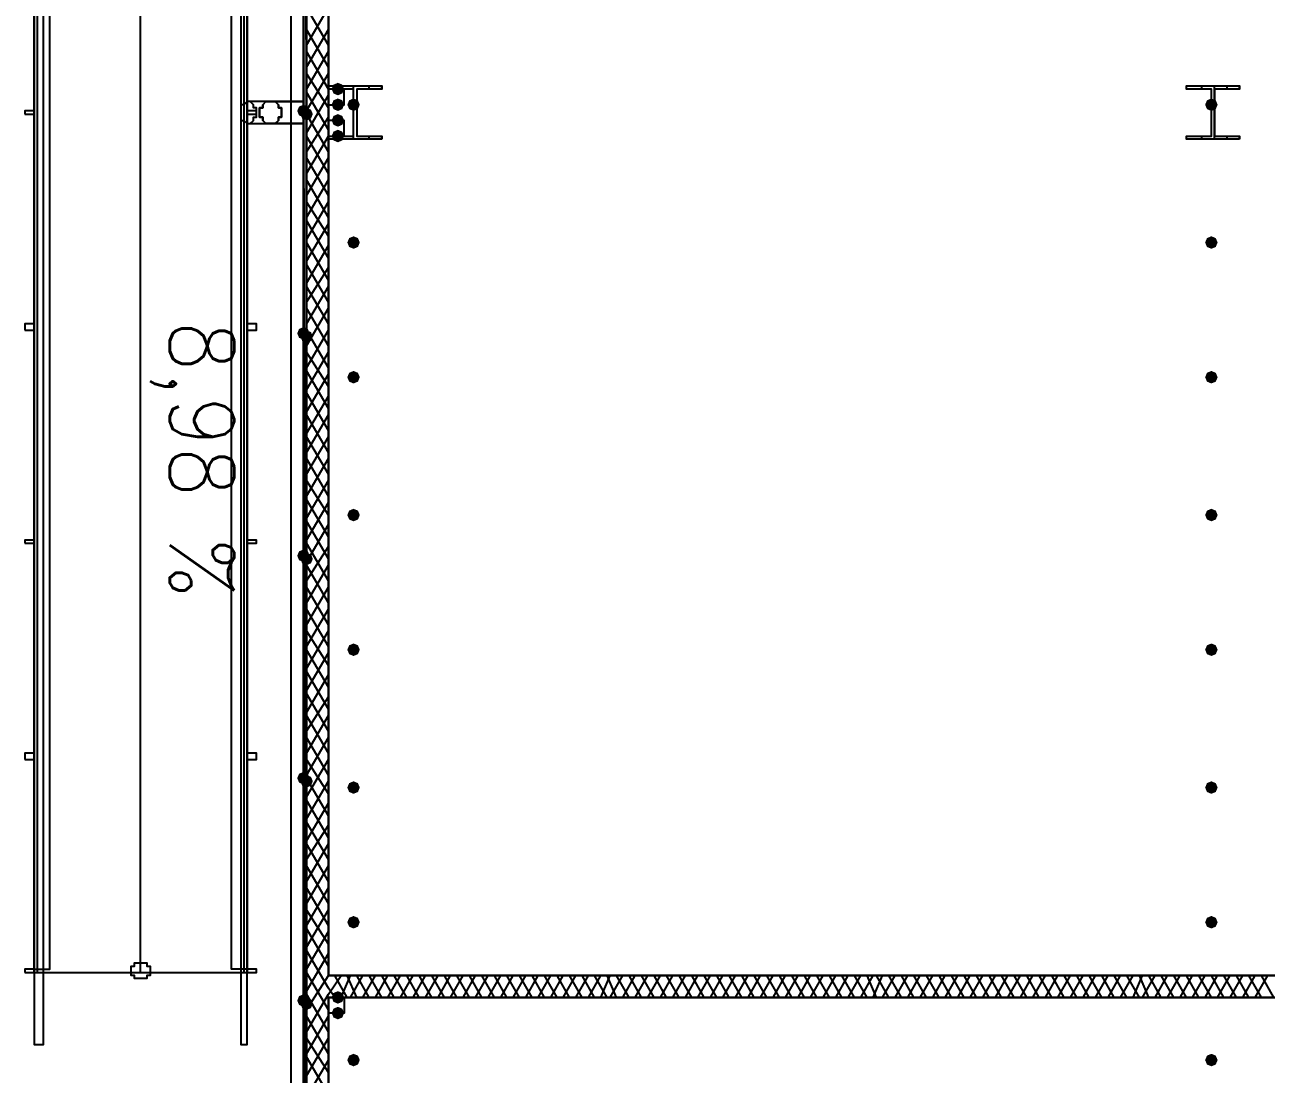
# Model space of a CAD drawing. Header units: millimetres. Extents: x 0 to 420, y 0 to 297.
# Drawn here: x 100.71 to 117.5, y 108.86 to 123.04 of the extents above; entities that cross this region are included whole.
import ezdxf

# ---------------------------------------------------------------- set-up
doc = ezdxf.new("R2010")
doc.units = ezdxf.units.MM
doc.layers.get('0').update_dxf_attribs({"linetype": 'CONTINUOUS'})
doc.styles.get("Standard").update_dxf_attribs({"font": 'STANDARD'})

msp = doc.modelspace()

# ---------------------------------------------------------------- hatches: boundary and pattern name
at = {"true_color": 0x000007}
h = msp.add_hatch(color=0, dxfattribs=at)
h.paths.add_polyline_path([(104.521, 139.234333), (104.478667, 139.234333), (104.521, 121.877667)], flags=0)
h.paths.add_polyline_path([(104.478667, 139.234333), (104.521, 121.877667), (104.478667, 121.877667)], flags=0)
for points in [[(105.029, 122.174), (105.004129, 122.114204), (104.944333, 122.089333), (104.884538, 122.114204), (104.859667, 122.174), (104.884537, 122.233796), (104.944333, 122.258667), (105.004129, 122.233796)], [(105.029, 121.962333), (105.004129, 121.902537), (104.944333, 121.877667), (104.884538, 121.902537), (104.859667, 121.962333), (104.884537, 122.022129), (104.944333, 122.047), (105.004129, 122.022129)], [(105.240667, 121.962333), (105.215796, 121.902537), (105.156, 121.877667), (105.096204, 121.902537), (105.071333, 121.962333), (105.096204, 122.022129), (105.156, 122.047), (105.215796, 122.022129)], [(116.84, 121.962333), (116.815129, 121.902537), (116.755333, 121.877667), (116.695538, 121.902537), (116.670667, 121.962333), (116.695537, 122.022129), (116.755333, 122.047), (116.815129, 122.022129)], [(105.029, 121.750667), (105.004129, 121.690871), (104.944333, 121.666), (104.884538, 121.690871), (104.859667, 121.750667), (104.884537, 121.810462), (104.944333, 121.835333), (105.004129, 121.810463)], [(105.029, 121.539), (105.004129, 121.479204), (104.944333, 121.454333), (104.884538, 121.479204), (104.859667, 121.539), (104.884537, 121.598796), (104.944333, 121.623667), (105.004129, 121.598796)], [(105.240667, 120.099667), (105.215796, 120.039871), (105.156, 120.015), (105.096204, 120.039871), (105.071333, 120.099667), (105.096204, 120.159462), (105.156, 120.184333), (105.215796, 120.159463)], [(116.84, 120.099667), (116.815129, 120.039871), (116.755333, 120.015), (116.695538, 120.039871), (116.670667, 120.099667), (116.695537, 120.159462), (116.755333, 120.184333), (116.815129, 120.159463)], [(105.240667, 118.279333), (105.215796, 118.219537), (105.156, 118.194667), (105.096204, 118.219537), (105.071333, 118.279333), (105.096204, 118.339129), (105.156, 118.364), (105.215796, 118.339129)], [(116.84, 118.279333), (116.815129, 118.219537), (116.755333, 118.194667), (116.695538, 118.219537), (116.670667, 118.279333), (116.695537, 118.339129), (116.755333, 118.364), (116.815129, 118.339129)], [(105.240667, 116.416667), (105.215796, 116.356871), (105.156, 116.332), (105.096204, 116.356871), (105.071333, 116.416667), (105.096204, 116.476462), (105.156, 116.501333), (105.215796, 116.476463)], [(116.84, 116.416667), (116.815129, 116.356871), (116.755333, 116.332), (116.695538, 116.356871), (116.670667, 116.416667), (116.695537, 116.476462), (116.755333, 116.501333), (116.815129, 116.476463)], [(105.240667, 114.596333), (105.215796, 114.536537), (105.156, 114.511667), (105.096204, 114.536537), (105.071333, 114.596333), (105.096204, 114.656129), (105.156, 114.681), (105.215796, 114.656129)], [(116.84, 114.596333), (116.815129, 114.536537), (116.755333, 114.511667), (116.695538, 114.536537), (116.670667, 114.596333), (116.695537, 114.656129), (116.755333, 114.681), (116.815129, 114.656129)], [(105.240667, 112.733667), (105.215796, 112.673871), (105.156, 112.649), (105.096204, 112.673871), (105.071333, 112.733667), (105.096204, 112.793462), (105.156, 112.818333), (105.215796, 112.793463)], [(116.84, 112.733667), (116.815129, 112.673871), (116.755333, 112.649), (116.695538, 112.673871), (116.670667, 112.733667), (116.695537, 112.793462), (116.755333, 112.818333), (116.815129, 112.793463)], [(105.240667, 110.913333), (105.215796, 110.853537), (105.156, 110.828667), (105.096204, 110.853537), (105.071333, 110.913333), (105.096204, 110.973129), (105.156, 110.998), (105.215796, 110.973129)], [(116.84, 110.913333), (116.815129, 110.853537), (116.755333, 110.828667), (116.695538, 110.853537), (116.670667, 110.913333), (116.695537, 110.973129), (116.755333, 110.998), (116.815129, 110.973129)], [(105.029, 109.897333), (105.004129, 109.837538), (104.944333, 109.812667), (104.884538, 109.837538), (104.859667, 109.897333), (104.884537, 109.957129), (104.944333, 109.982), (105.004129, 109.957129)], [(105.029, 109.685667), (105.004129, 109.625871), (104.944333, 109.601), (104.884538, 109.625871), (104.859667, 109.685667), (104.884537, 109.745462), (104.944333, 109.770333), (105.004129, 109.745463)], [(105.240667, 109.050667), (105.215796, 108.990871), (105.156, 108.966), (105.096204, 108.990871), (105.071333, 109.050667), (105.096204, 109.110462), (105.156, 109.135333), (105.215796, 109.110463)], [(116.84, 109.050667), (116.815129, 108.990871), (116.755333, 108.966), (116.695538, 108.990871), (116.670667, 109.050667), (116.695537, 109.110462), (116.755333, 109.135333), (116.815129, 109.110463)]]:
    msp.add_hatch(color=0, dxfattribs=at).paths.add_polyline_path(points, flags=0)
at = {"true_color": 0x0000fe}
for points in [[(104.563333, 121.877667), (104.538463, 121.817871), (104.478667, 121.793), (104.418871, 121.817871), (104.394, 121.877667), (104.418871, 121.937462), (104.478667, 121.962333), (104.538462, 121.937463)], [(104.605667, 121.835333), (104.580796, 121.775538), (104.521, 121.750667), (104.461204, 121.775538), (104.436333, 121.835333), (104.461204, 121.895129), (104.521, 121.92), (104.580796, 121.895129)], [(104.563333, 118.872), (104.538463, 118.812204), (104.478667, 118.787333), (104.418871, 118.812204), (104.394, 118.872), (104.418871, 118.931796), (104.478667, 118.956667), (104.538462, 118.931796)], [(104.605667, 118.829667), (104.580796, 118.769871), (104.521, 118.745), (104.461204, 118.769871), (104.436333, 118.829667), (104.461204, 118.889462), (104.521, 118.914333), (104.580796, 118.889463)], [(104.563333, 115.866333), (104.538463, 115.806537), (104.478667, 115.781667), (104.418871, 115.806537), (104.394, 115.866333), (104.418871, 115.926129), (104.478667, 115.951), (104.538462, 115.926129)], [(104.605667, 115.824), (104.580796, 115.764204), (104.521, 115.739333), (104.461204, 115.764204), (104.436333, 115.824), (104.461204, 115.883796), (104.521, 115.908667), (104.580796, 115.883796)], [(104.563333, 112.860667), (104.538463, 112.800871), (104.478667, 112.776), (104.418871, 112.800871), (104.394, 112.860667), (104.418871, 112.920462), (104.478667, 112.945333), (104.538462, 112.920463)], [(104.605667, 112.818333), (104.580796, 112.758537), (104.521, 112.733667), (104.461204, 112.758537), (104.436333, 112.818333), (104.461204, 112.878129), (104.521, 112.903), (104.580796, 112.878129)], [(104.563333, 109.855), (104.538463, 109.795204), (104.478667, 109.770333), (104.418871, 109.795204), (104.394, 109.855), (104.418871, 109.914796), (104.478667, 109.939667), (104.538462, 109.914796)], [(104.605667, 109.812667), (104.580796, 109.752871), (104.521, 109.728), (104.461204, 109.752871), (104.436333, 109.812667), (104.461204, 109.872462), (104.521, 109.897333), (104.580796, 109.872463)]]:
    msp.add_hatch(color=0, dxfattribs=at).paths.add_polyline_path(points, flags=0)
at = {"true_color": 0x000007}
h = msp.add_hatch(color=0, dxfattribs=at)
h.paths.add_polyline_path([(104.521, 121.835333), (104.478667, 121.835333), (104.521, 103.801333)], flags=0)
h.paths.add_polyline_path([(104.478667, 121.835333), (104.521, 103.801333), (104.478667, 103.801333)], flags=0)

# ---------------------------------------------------------------- linework, layer by layer
at = {"color": 0, "true_color": 0x000007}
for points in [[(104.309333, 103.589667), (390.101667, 103.589667), (390.101667, 221.276333), (104.309333, 221.276333)], [(100.838, 130.513667), (100.838, 124.714), (100.838, 110.236), (100.965, 110.236), (100.965, 124.714), (100.965, 130.513667), (100.965, 145.034), (100.838, 145.034)], [(103.632, 130.513667), (103.632, 124.714), (103.632, 110.236), (103.716667, 110.236), (103.716667, 124.714), (103.716667, 130.513667), (103.716667, 145.034), (103.632, 145.034)], [(100.838, 130.556), (100.838, 124.756333), (100.838, 110.236), (100.880333, 110.236), (100.880333, 124.756333), (100.880333, 130.556), (100.880333, 144.991667), (100.838, 144.991667)], [(103.674333, 130.556), (103.674333, 124.756333), (103.674333, 110.236), (103.716667, 110.236), (103.716667, 124.756333), (103.716667, 130.556), (103.716667, 144.991667), (103.674333, 144.991667)], [(104.521, 139.234333), (104.478667, 139.234333), (104.521, 121.877667)], [(104.478667, 139.234333), (104.521, 121.877667), (104.478667, 121.877667)], [(104.521, 121.877667), (104.521, 139.234333), (104.478667, 139.234333), (104.478667, 121.877667)], [(104.521, 121.877667), (104.521, 139.234333), (104.478667, 139.234333), (104.478667, 121.877667)], [(104.817333, 110.193667), (121.327333, 110.193667), (121.327333, 104.097667), (134.027333, 104.097667), (134.027333, 138.599333), (104.817333, 138.599333), (104.817333, 122.216333)], [(100.922667, 124.756333), (100.838, 124.756333), (100.838, 110.278333), (101.049667, 110.278333), (101.049667, 124.756333)], [(103.632, 124.756333), (103.716667, 124.756333), (103.716667, 110.278333), (103.505, 110.278333), (103.505, 124.756333)], [(105.537, 121.496667), (104.817333, 121.496667), (104.817333, 121.539), (105.156, 121.539), (105.156, 122.174), (104.817333, 122.174), (104.817333, 122.216333), (105.537, 122.216333), (105.537, 122.174), (105.198333, 122.174), (105.198333, 121.539), (105.537, 121.539)], [(117.136333, 121.496667), (116.416667, 121.496667), (116.416667, 121.539), (116.755333, 121.539), (116.755333, 122.174), (116.416667, 122.174), (116.416667, 122.216333), (117.136333, 122.216333), (117.136333, 122.174), (116.797667, 122.174), (116.797667, 121.539), (117.136333, 121.539)], [(104.478667, 122.131667), (104.478667, 122.004667), (104.055333, 122.004667), (104.013, 122.004667), (103.970667, 122.004667), (103.928333, 121.962333), (103.928333, 121.92), (103.886, 121.92), (103.886, 121.877667), (103.886, 121.835333), (103.886, 121.793), (103.928333, 121.793), (103.928333, 121.750667), (103.970667, 121.708333), (104.013, 121.708333), (104.055333, 121.708333), (104.478667, 121.708333), (104.478667, 121.581333), (104.478667, 121.708333), (104.055333, 121.708333), (104.013, 121.708333), (103.970667, 121.708333), (103.928333, 121.750667), (103.928333, 121.793), (103.886, 121.793), (103.886, 121.835333), (103.886, 121.877667), (103.886, 121.92), (103.928333, 121.92), (103.928333, 121.962333), (103.970667, 122.004667), (104.013, 122.004667), (104.055333, 122.004667), (104.478667, 122.004667), (104.478667, 122.131667), (104.478667, 122.004667), (104.055333, 122.004667), (104.013, 122.004667), (103.970667, 122.004667), (103.928333, 121.962333), (103.928333, 121.92), (103.886, 121.92), (103.886, 121.877667), (103.886, 121.835333), (103.886, 121.793), (103.928333, 121.793), (103.928333, 121.750667), (103.970667, 121.708333), (104.013, 121.708333), (104.055333, 121.708333), (104.478667, 121.708333), (104.478667, 121.581333), (104.478667, 121.708333), (104.055333, 121.708333), (104.013, 121.708333), (103.970667, 121.708333), (103.928333, 121.750667), (103.928333, 121.793), (103.886, 121.793), (103.886, 121.835333), (103.886, 121.877667), (103.886, 121.92), (103.928333, 121.92), (103.928333, 121.962333), (103.970667, 122.004667), (104.013, 122.004667), (104.055333, 122.004667), (104.478667, 122.004667), (104.478667, 122.131667), (104.478667, 122.004667), (104.055333, 122.004667), (104.013, 122.004667), (103.970667, 122.004667), (103.928333, 121.962333), (103.928333, 121.92), (103.886, 121.92), (103.886, 121.877667), (103.886, 121.835333), (103.886, 121.793), (103.928333, 121.793), (103.928333, 121.750667), (103.970667, 121.708333), (104.013, 121.708333), (104.055333, 121.708333), (104.478667, 121.708333), (104.478667, 121.581333), (104.478667, 121.708333), (104.055333, 121.708333), (104.013, 121.708333), (103.970667, 121.708333), (103.928333, 121.750667), (103.928333, 121.793), (103.886, 121.793), (103.886, 121.835333), (103.886, 121.877667), (103.886, 121.92), (103.928333, 121.92), (103.928333, 121.962333), (103.970667, 122.004667), (104.013, 122.004667), (104.055333, 122.004667), (104.478667, 122.004667)], [(105.029, 122.174), (104.817333, 122.174), (104.817333, 121.962333), (105.029, 121.962333), (105.029, 122.174), (104.817333, 122.174), (104.817333, 121.962333), (105.029, 121.962333)], [(100.711, 121.835333), (100.838, 121.835333), (100.838, 121.877667), (100.711, 121.877667)], [(103.716667, 122.004667), (103.674333, 121.962333), (103.632, 121.962333), (103.632, 121.92), (103.632, 121.877667), (103.632, 121.835333), (103.632, 121.793), (103.632, 121.750667), (103.674333, 121.750667), (103.716667, 121.708333), (103.759, 121.708333), (103.801333, 121.750667), (103.801333, 121.793), (103.843667, 121.793), (103.843667, 121.835333), (103.843667, 121.877667), (103.843667, 121.92), (103.801333, 121.92), (103.801333, 121.962333), (103.759, 122.004667)], [(103.716667, 121.835333), (103.843667, 121.835333), (103.843667, 121.877667), (103.716667, 121.877667)], [(104.055333, 122.004667), (104.097667, 122.004667), (104.14, 121.962333), (104.14, 121.92), (104.182333, 121.92), (104.182333, 121.877667), (104.182333, 121.835333), (104.182333, 121.793), (104.14, 121.793), (104.14, 121.750667), (104.097667, 121.708333), (104.055333, 121.708333), (104.013, 121.708333), (103.970667, 121.708333), (103.928333, 121.750667), (103.928333, 121.793), (103.886, 121.793), (103.886, 121.835333), (103.886, 121.877667), (103.886, 121.92), (103.928333, 121.92), (103.928333, 121.962333), (103.970667, 122.004667), (104.013, 122.004667), (104.055333, 122.004667), (104.013, 122.004667), (103.970667, 122.004667), (103.928333, 121.962333), (103.928333, 121.92), (103.886, 121.92), (103.886, 121.877667), (103.886, 121.835333), (103.886, 121.793), (103.928333, 121.793), (103.928333, 121.750667), (103.970667, 121.708333), (104.013, 121.708333), (104.055333, 121.708333), (104.097667, 121.708333), (104.14, 121.750667), (104.14, 121.793), (104.182333, 121.793), (104.182333, 121.835333), (104.182333, 121.877667), (104.182333, 121.92), (104.14, 121.92), (104.14, 121.962333), (104.097667, 122.004667)], [(104.055333, 121.708333), (104.097667, 121.708333), (104.14, 121.750667), (104.14, 121.793), (104.182333, 121.793), (104.182333, 121.835333), (104.182333, 121.877667), (104.182333, 121.92), (104.14, 121.92), (104.14, 121.962333), (104.097667, 122.004667), (104.055333, 122.004667), (104.013, 122.004667), (103.970667, 122.004667), (103.928333, 121.962333), (103.928333, 121.92), (103.886, 121.92), (103.886, 121.877667), (103.886, 121.835333), (103.886, 121.793), (103.928333, 121.793), (103.928333, 121.750667), (103.970667, 121.708333), (104.013, 121.708333)], [(104.521, 121.835333), (104.478667, 121.835333), (104.521, 103.801333)], [(104.478667, 121.835333), (104.521, 103.801333), (104.478667, 103.801333)], [(105.029, 121.750667), (104.817333, 121.750667), (104.817333, 121.539), (105.029, 121.539), (105.029, 121.750667), (104.817333, 121.750667), (104.817333, 121.539), (105.029, 121.539)], [(100.711, 118.914333), (100.838, 118.914333), (100.838, 118.999), (100.711, 118.999)], [(103.716667, 118.914333), (103.843667, 118.914333), (103.843667, 118.999), (103.716667, 118.999)], [(100.711, 116.035667), (100.838, 116.035667), (100.838, 116.078), (100.711, 116.078)], [(103.716667, 116.035667), (103.843667, 116.035667), (103.843667, 116.078), (103.716667, 116.078)], [(100.711, 113.114667), (100.838, 113.114667), (100.838, 113.199333), (100.711, 113.199333)], [(103.716667, 113.114667), (103.843667, 113.114667), (103.843667, 113.199333), (103.716667, 113.199333)], [(102.277333, 110.363), (102.319667, 110.363), (102.362, 110.363), (102.362, 110.320667), (102.404333, 110.320667), (102.404333, 110.278333), (102.404333, 110.236), (102.404333, 110.193667), (102.362, 110.193667), (102.362, 110.151333), (102.319667, 110.151333), (102.277333, 110.151333), (102.235, 110.151333), (102.192667, 110.151333), (102.192667, 110.193667), (102.150333, 110.193667), (102.150333, 110.236), (102.150333, 110.278333), (102.150333, 110.320667), (102.192667, 110.320667), (102.192667, 110.363), (102.235, 110.363)], [(100.711, 110.236), (100.838, 110.236), (100.838, 110.278333), (100.711, 110.278333)], [(103.716667, 110.236), (103.843667, 110.236), (103.843667, 110.278333), (103.716667, 110.278333)], [(105.029, 109.685667), (104.817333, 109.685667), (104.817333, 109.897333), (105.029, 109.897333), (105.029, 109.685667), (104.817333, 109.685667), (104.817333, 109.897333), (105.029, 109.897333)]]:
    msp.add_lwpolyline(points, close=True, dxfattribs=at)
for points in [[(104.521, 159.088667), (104.521, 104.097667)], [(100.838, 110.236), (100.838, 145.034), (103.716667, 145.034), (103.716667, 110.236)], [(102.277333, 110.236), (102.277333, 145.034)], [(104.521, 121.877667), (104.521, 139.234333), (104.521, 121.877667), (104.478667, 139.234333)], [(104.817333, 110.193667), (104.817333, 138.599333)], [(104.521, 122.766667), (104.817333, 123.274667)], [(104.817333, 122.766667), (104.521, 123.274667)], [(104.521, 122.470333), (104.817333, 122.978333)], [(104.817333, 122.470333), (104.521, 122.978333)], [(104.521, 122.174), (104.817333, 122.682)], [(104.817333, 122.174), (104.521, 122.682)], [(104.521, 121.877667), (104.817333, 122.385667)], [(104.817333, 121.92), (104.521, 122.385667)], [(104.817333, 122.174), (104.817333, 122.216333)], [(104.986667, 122.174), (104.986667, 122.216333)], [(105.156, 121.496667), (105.156, 122.216333)], [(105.367667, 122.174), (105.367667, 122.216333)], [(105.537, 122.174), (105.537, 122.216333)], [(116.416667, 122.174), (116.416667, 122.216333)], [(116.628333, 122.174), (116.628333, 122.216333)], [(116.797667, 121.496667), (116.797667, 122.216333)], [(116.967, 122.174), (116.967, 122.216333)], [(117.136333, 122.174), (117.136333, 122.216333)], [(104.817333, 121.623667), (104.521, 122.131667)], [(104.521, 121.581333), (104.817333, 122.089333)], [(104.055333, 122.004667), (103.716667, 122.004667)], [(103.716667, 121.708333), (104.055333, 121.708333)], [(104.521, 103.801333), (104.521, 121.835333), (104.521, 103.801333), (104.478667, 121.835333)], [(104.478667, 121.835333), (104.478667, 103.801333)], [(104.521, 103.801333), (104.521, 121.835333), (104.478667, 121.835333)], [(104.478667, 121.835333), (104.478667, 103.801333)], [(104.521, 103.801333), (104.521, 121.835333), (104.478667, 121.835333)], [(104.817333, 121.327333), (104.521, 121.835333)], [(104.521, 121.327333), (104.817333, 121.793)], [(104.521, 121.031), (104.817333, 121.539)], [(104.817333, 121.031), (104.521, 121.539)], [(104.817333, 121.496667), (104.817333, 121.539)], [(104.986667, 121.496667), (104.986667, 121.539)], [(105.367667, 121.496667), (105.367667, 121.539)], [(105.537, 121.496667), (105.537, 121.539)], [(116.416667, 121.496667), (116.416667, 121.539)], [(116.628333, 121.496667), (116.628333, 121.539)], [(116.967, 121.496667), (116.967, 121.539)], [(117.136333, 121.496667), (117.136333, 121.539)], [(104.521, 120.734667), (104.817333, 121.242667)], [(104.817333, 120.734667), (104.521, 121.242667)], [(104.521, 120.438333), (104.817333, 120.946333)], [(104.817333, 120.438333), (104.521, 120.946333)], [(104.521, 120.142), (104.817333, 120.65)], [(104.817333, 120.184333), (104.521, 120.65)], [(104.817333, 119.888), (104.521, 120.396)], [(104.521, 119.845667), (104.817333, 120.353667)], [(104.817333, 119.591667), (104.521, 120.099667)], [(104.521, 119.549333), (104.817333, 120.057333)], [(104.817333, 119.295333), (104.521, 119.803333)], [(104.521, 119.295333), (104.817333, 119.761)], [(104.521, 118.999), (104.817333, 119.507)], [(104.817333, 118.999), (104.521, 119.507)], [(104.521, 118.702667), (104.817333, 119.210667)], [(104.817333, 118.702667), (104.521, 119.210667)], [(104.521, 118.406333), (104.817333, 118.914333)], [(104.817333, 118.406333), (104.521, 118.914333)], [(104.521, 118.11), (104.817333, 118.618)], [(104.817333, 118.152333), (104.521, 118.618)], [(104.817333, 117.856), (104.521, 118.364)], [(104.521, 117.813667), (104.817333, 118.321667)], [(104.817333, 117.559667), (104.521, 118.067667)], [(104.521, 117.517333), (104.817333, 118.025333)], [(104.521, 117.263333), (104.817333, 117.771333)], [(104.817333, 117.263333), (104.521, 117.771333)], [(104.521, 116.967), (104.817333, 117.475)], [(104.817333, 116.967), (104.521, 117.475)], [(104.521, 116.670667), (104.817333, 117.178667)], [(104.817333, 116.670667), (104.521, 117.178667)], [(104.521, 116.374333), (104.817333, 116.882333)], [(104.817333, 116.416667), (104.521, 116.882333)], [(104.817333, 116.120333), (104.521, 116.628333)], [(104.521, 116.078), (104.817333, 116.586)], [(104.817333, 115.824), (104.521, 116.332)], [(104.521, 115.781667), (104.817333, 116.289667)], [(104.817333, 115.527667), (104.521, 116.035667)], [(104.521, 115.527667), (104.817333, 115.993333)], [(104.521, 115.231333), (104.817333, 115.739333)], [(104.817333, 115.231333), (104.521, 115.739333)], [(104.521, 114.935), (104.817333, 115.443)], [(104.817333, 114.935), (104.521, 115.443)], [(104.521, 114.638667), (104.817333, 115.146667)], [(104.817333, 114.638667), (104.521, 115.146667)], [(104.521, 114.342333), (104.817333, 114.850333)], [(104.817333, 114.384667), (104.521, 114.850333)], [(104.817333, 114.088333), (104.521, 114.596333)], [(104.521, 114.046), (104.817333, 114.554)], [(104.817333, 113.792), (104.521, 114.3)], [(104.521, 113.749667), (104.817333, 114.257667)], [(104.817333, 113.495667), (104.521, 114.003667)], [(104.521, 113.495667), (104.817333, 113.961333)], [(104.521, 113.199333), (104.817333, 113.707333)], [(104.817333, 113.199333), (104.521, 113.707333)], [(104.521, 112.903), (104.817333, 113.411)], [(104.817333, 112.903), (104.521, 113.411)], [(104.521, 112.606667), (104.817333, 113.114667)], [(104.817333, 112.649), (104.521, 113.114667)], [(104.817333, 112.352667), (104.521, 112.860667)], [(104.521, 112.310333), (104.817333, 112.818333)], [(104.817333, 112.056333), (104.521, 112.564333)], [(104.521, 112.014), (104.817333, 112.522)], [(104.817333, 111.76), (104.521, 112.268)], [(104.521, 111.76), (104.817333, 112.225667)], [(104.521, 111.463667), (104.817333, 111.971667)], [(104.817333, 111.463667), (104.521, 111.971667)], [(104.521, 111.167333), (104.817333, 111.675333)], [(104.817333, 111.167333), (104.521, 111.675333)], [(104.521, 110.871), (104.817333, 111.379)], [(104.817333, 110.871), (104.521, 111.379)], [(104.521, 110.574667), (104.817333, 111.082667)], [(104.817333, 110.617), (104.521, 111.082667)], [(104.817333, 110.320667), (104.521, 110.828667)], [(104.521, 110.278333), (104.817333, 110.786333)], [(104.817333, 110.024333), (104.521, 110.532333)], [(104.521, 109.982), (104.817333, 110.49)], [(100.838, 110.236), (103.716667, 110.236)], [(104.817333, 109.728), (104.521, 110.236)], [(104.521, 109.728), (104.817333, 110.193667)], [(104.817333, 109.939667), (104.986667, 110.193667)], [(121.369667, 110.193667), (104.817333, 110.193667)], [(105.071333, 109.897333), (104.902, 110.193667)], [(104.986667, 109.897333), (105.113667, 110.193667)], [(105.198333, 109.897333), (105.071333, 110.193667)], [(105.113667, 109.897333), (105.283, 110.193667)], [(105.367667, 109.897333), (105.198333, 110.193667)], [(105.283, 109.897333), (105.452333, 110.193667)], [(105.537, 109.897333), (105.367667, 110.193667)], [(105.452333, 109.897333), (105.621667, 110.193667)], [(105.706333, 109.897333), (105.537, 110.193667)], [(105.621667, 109.897333), (105.791, 110.193667)], [(105.875667, 109.897333), (105.706333, 110.193667)], [(105.791, 109.897333), (105.960333, 110.193667)], [(106.045, 109.897333), (105.875667, 110.193667)], [(105.960333, 109.897333), (106.129667, 110.193667)], [(106.214333, 109.897333), (106.045, 110.193667)], [(106.129667, 109.897333), (106.299, 110.193667)], [(106.383667, 109.897333), (106.214333, 110.193667)], [(106.299, 109.897333), (106.468333, 110.193667)], [(106.553, 109.897333), (106.383667, 110.193667)], [(106.468333, 109.897333), (106.637667, 110.193667)], [(106.722333, 109.897333), (106.553, 110.193667)], [(106.637667, 109.897333), (106.807, 110.193667)], [(106.891667, 109.897333), (106.722333, 110.193667)], [(106.807, 109.897333), (106.976333, 110.193667)], [(107.061, 109.897333), (106.891667, 110.193667)], [(106.976333, 109.897333), (107.145667, 110.193667)], [(107.230333, 109.897333), (107.061, 110.193667)], [(107.145667, 109.897333), (107.315, 110.193667)], [(107.399667, 109.897333), (107.230333, 110.193667)], [(107.315, 109.897333), (107.484333, 110.193667)], [(107.569, 109.897333), (107.399667, 110.193667)], [(107.484333, 109.897333), (107.653667, 110.193667)], [(107.738333, 109.897333), (107.569, 110.193667)], [(107.653667, 109.897333), (107.823, 110.193667)], [(107.907667, 109.897333), (107.738333, 110.193667)], [(107.823, 109.897333), (107.992333, 110.193667)], [(108.077, 109.897333), (107.907667, 110.193667)], [(107.992333, 109.897333), (108.161667, 110.193667)], [(108.246333, 109.897333), (108.077, 110.193667)], [(108.161667, 109.897333), (108.331, 110.193667)], [(108.415667, 109.897333), (108.246333, 110.193667)], [(108.331, 109.897333), (108.500333, 110.193667)], [(108.585, 109.897333), (108.415667, 110.193667)], [(108.500333, 109.897333), (108.627333, 110.193667)], [(108.712, 109.897333), (108.585, 110.193667)], [(108.627333, 109.897333), (108.796667, 110.193667)], [(108.881333, 109.897333), (108.712, 110.193667)], [(108.796667, 109.897333), (108.966, 110.193667)], [(109.050667, 109.897333), (108.881333, 110.193667)], [(108.966, 109.897333), (109.135333, 110.193667)], [(109.22, 109.897333), (109.050667, 110.193667)], [(109.135333, 109.897333), (109.304667, 110.193667)], [(109.389333, 109.897333), (109.22, 110.193667)], [(109.304667, 109.897333), (109.474, 110.193667)], [(109.558667, 109.897333), (109.389333, 110.193667)], [(109.474, 109.897333), (109.643333, 110.193667)], [(109.728, 109.897333), (109.558667, 110.193667)], [(109.643333, 109.897333), (109.812667, 110.193667)], [(109.897333, 109.897333), (109.728, 110.193667)], [(109.812667, 109.897333), (109.982, 110.193667)], [(110.066667, 109.897333), (109.897333, 110.193667)], [(109.982, 109.897333), (110.151333, 110.193667)], [(110.236, 109.897333), (110.066667, 110.193667)], [(110.151333, 109.897333), (110.320667, 110.193667)], [(110.405333, 109.897333), (110.236, 110.193667)], [(110.320667, 109.897333), (110.49, 110.193667)], [(110.574667, 109.897333), (110.405333, 110.193667)], [(110.49, 109.897333), (110.659333, 110.193667)], [(110.744, 109.897333), (110.574667, 110.193667)], [(110.659333, 109.897333), (110.828667, 110.193667)], [(110.913333, 109.897333), (110.744, 110.193667)], [(110.828667, 109.897333), (110.998, 110.193667)], [(111.082667, 109.897333), (110.913333, 110.193667)], [(110.998, 109.897333), (111.167333, 110.193667)], [(111.252, 109.897333), (111.082667, 110.193667)], [(111.167333, 109.897333), (111.336667, 110.193667)], [(111.421333, 109.897333), (111.252, 110.193667)], [(111.336667, 109.897333), (111.506, 110.193667)], [(111.590667, 109.897333), (111.421333, 110.193667)], [(111.506, 109.897333), (111.675333, 110.193667)], [(111.76, 109.897333), (111.590667, 110.193667)], [(111.675333, 109.897333), (111.844667, 110.193667)], [(111.929333, 109.897333), (111.76, 110.193667)], [(111.844667, 109.897333), (112.014, 110.193667)], [(112.098667, 109.897333), (111.929333, 110.193667)], [(112.014, 109.897333), (112.183333, 110.193667)], [(112.225667, 109.897333), (112.098667, 110.193667)], [(112.183333, 109.897333), (112.310333, 110.193667)], [(112.395, 109.897333), (112.225667, 110.193667)], [(112.310333, 109.897333), (112.479667, 110.193667)], [(112.564333, 109.897333), (112.395, 110.193667)], [(112.479667, 109.897333), (112.649, 110.193667)], [(112.733667, 109.897333), (112.564333, 110.193667)], [(112.649, 109.897333), (112.818333, 110.193667)], [(112.903, 109.897333), (112.733667, 110.193667)], [(112.818333, 109.897333), (112.987667, 110.193667)], [(113.072333, 109.897333), (112.903, 110.193667)], [(112.987667, 109.897333), (113.157, 110.193667)], [(113.241667, 109.897333), (113.072333, 110.193667)], [(113.157, 109.897333), (113.326333, 110.193667)], [(113.411, 109.897333), (113.241667, 110.193667)], [(113.326333, 109.897333), (113.495667, 110.193667)], [(113.580333, 109.897333), (113.411, 110.193667)], [(113.495667, 109.897333), (113.665, 110.193667)], [(113.749667, 109.897333), (113.580333, 110.193667)], [(113.665, 109.897333), (113.834333, 110.193667)], [(113.919, 109.897333), (113.749667, 110.193667)], [(113.834333, 109.897333), (114.003667, 110.193667)], [(114.088333, 109.897333), (113.919, 110.193667)], [(114.003667, 109.897333), (114.173, 110.193667)], [(114.257667, 109.897333), (114.088333, 110.193667)], [(114.173, 109.897333), (114.342333, 110.193667)], [(114.427, 109.897333), (114.257667, 110.193667)], [(114.342333, 109.897333), (114.511667, 110.193667)], [(114.596333, 109.897333), (114.427, 110.193667)], [(114.511667, 109.897333), (114.681, 110.193667)], [(114.765667, 109.897333), (114.596333, 110.193667)], [(114.681, 109.897333), (114.850333, 110.193667)], [(114.935, 109.897333), (114.765667, 110.193667)], [(114.850333, 109.897333), (115.019667, 110.193667)], [(115.104333, 109.897333), (114.935, 110.193667)], [(115.019667, 109.897333), (115.189, 110.193667)], [(115.273667, 109.897333), (115.104333, 110.193667)], [(115.189, 109.897333), (115.358333, 110.193667)], [(115.443, 109.897333), (115.273667, 110.193667)], [(115.358333, 109.897333), (115.527667, 110.193667)], [(115.612333, 109.897333), (115.443, 110.193667)], [(115.527667, 109.897333), (115.697, 110.193667)], [(115.781667, 109.897333), (115.612333, 110.193667)], [(115.697, 109.897333), (115.824, 110.193667)], [(115.908667, 109.897333), (115.781667, 110.193667)], [(115.824, 109.897333), (115.993333, 110.193667)], [(116.078, 109.897333), (115.908667, 110.193667)], [(115.993333, 109.897333), (116.162667, 110.193667)], [(116.247333, 109.897333), (116.078, 110.193667)], [(116.162667, 109.897333), (116.332, 110.193667)], [(116.416667, 109.897333), (116.247333, 110.193667)], [(116.332, 109.897333), (116.501333, 110.193667)], [(116.586, 109.897333), (116.416667, 110.193667)], [(116.501333, 109.897333), (116.670667, 110.193667)], [(116.755333, 109.897333), (116.586, 110.193667)], [(116.670667, 109.897333), (116.84, 110.193667)], [(116.924667, 109.897333), (116.755333, 110.193667)], [(116.84, 109.897333), (117.009333, 110.193667)], [(117.094, 109.897333), (116.924667, 110.193667)], [(117.009333, 109.897333), (117.178667, 110.193667)], [(117.263333, 109.897333), (117.094, 110.193667)], [(117.178667, 109.897333), (117.348, 110.193667)], [(117.432667, 109.897333), (117.263333, 110.193667)], [(117.348, 109.897333), (117.517333, 110.193667)], [(117.602, 109.897333), (117.432667, 110.193667)], [(104.902, 109.897333), (104.817333, 110.024333)], [(104.521, 109.431667), (104.817333, 109.939667)], [(104.817333, 109.431667), (104.521, 109.939667)], [(104.817333, 109.897333), (121.369667, 109.897333)], [(104.817333, 104.097667), (104.817333, 109.897333)], [(104.521, 109.135333), (104.817333, 109.643333)], [(104.817333, 109.135333), (104.521, 109.643333)], [(104.521, 108.839), (104.817333, 109.347)], [(104.817333, 108.881333), (104.521, 109.347)], [(104.817333, 108.585), (104.521, 109.093)], [(104.521, 108.542667), (104.817333, 109.050667)]]:
    msp.add_lwpolyline(points, dxfattribs=at)
at = {"color": 0, "true_color": 0x000012}
for points in [[(100.965, 110.236), (100.965, 124.714), (100.838, 124.714), (100.838, 110.236), (100.838, 109.262333), (100.965, 109.262333)], [(103.716667, 110.236), (103.716667, 124.714), (103.632, 124.714), (103.632, 110.236), (103.632, 109.262333), (103.716667, 109.262333)]]:
    msp.add_lwpolyline(points, close=True, dxfattribs=at)
at = {"color": 0, "true_color": 0x000008}
msp.add_lwpolyline([(104.817333, 109.897333), (104.817333, 104.097667), (121.369667, 104.097667), (121.369667, 109.897333)], close=True, dxfattribs=at)

# ---------------------------------------------------------------- texts
at = {"color": 0, "true_color": 0x000007, "insert": (102.404335, 119.04133), "char_height": 0.872032, "width": 3.80302835, "attachment_point": 7, "rotation": 270}
msp.add_mtext('8,98 %', dxfattribs=at)

doc.saveas('drawing.dxf')
